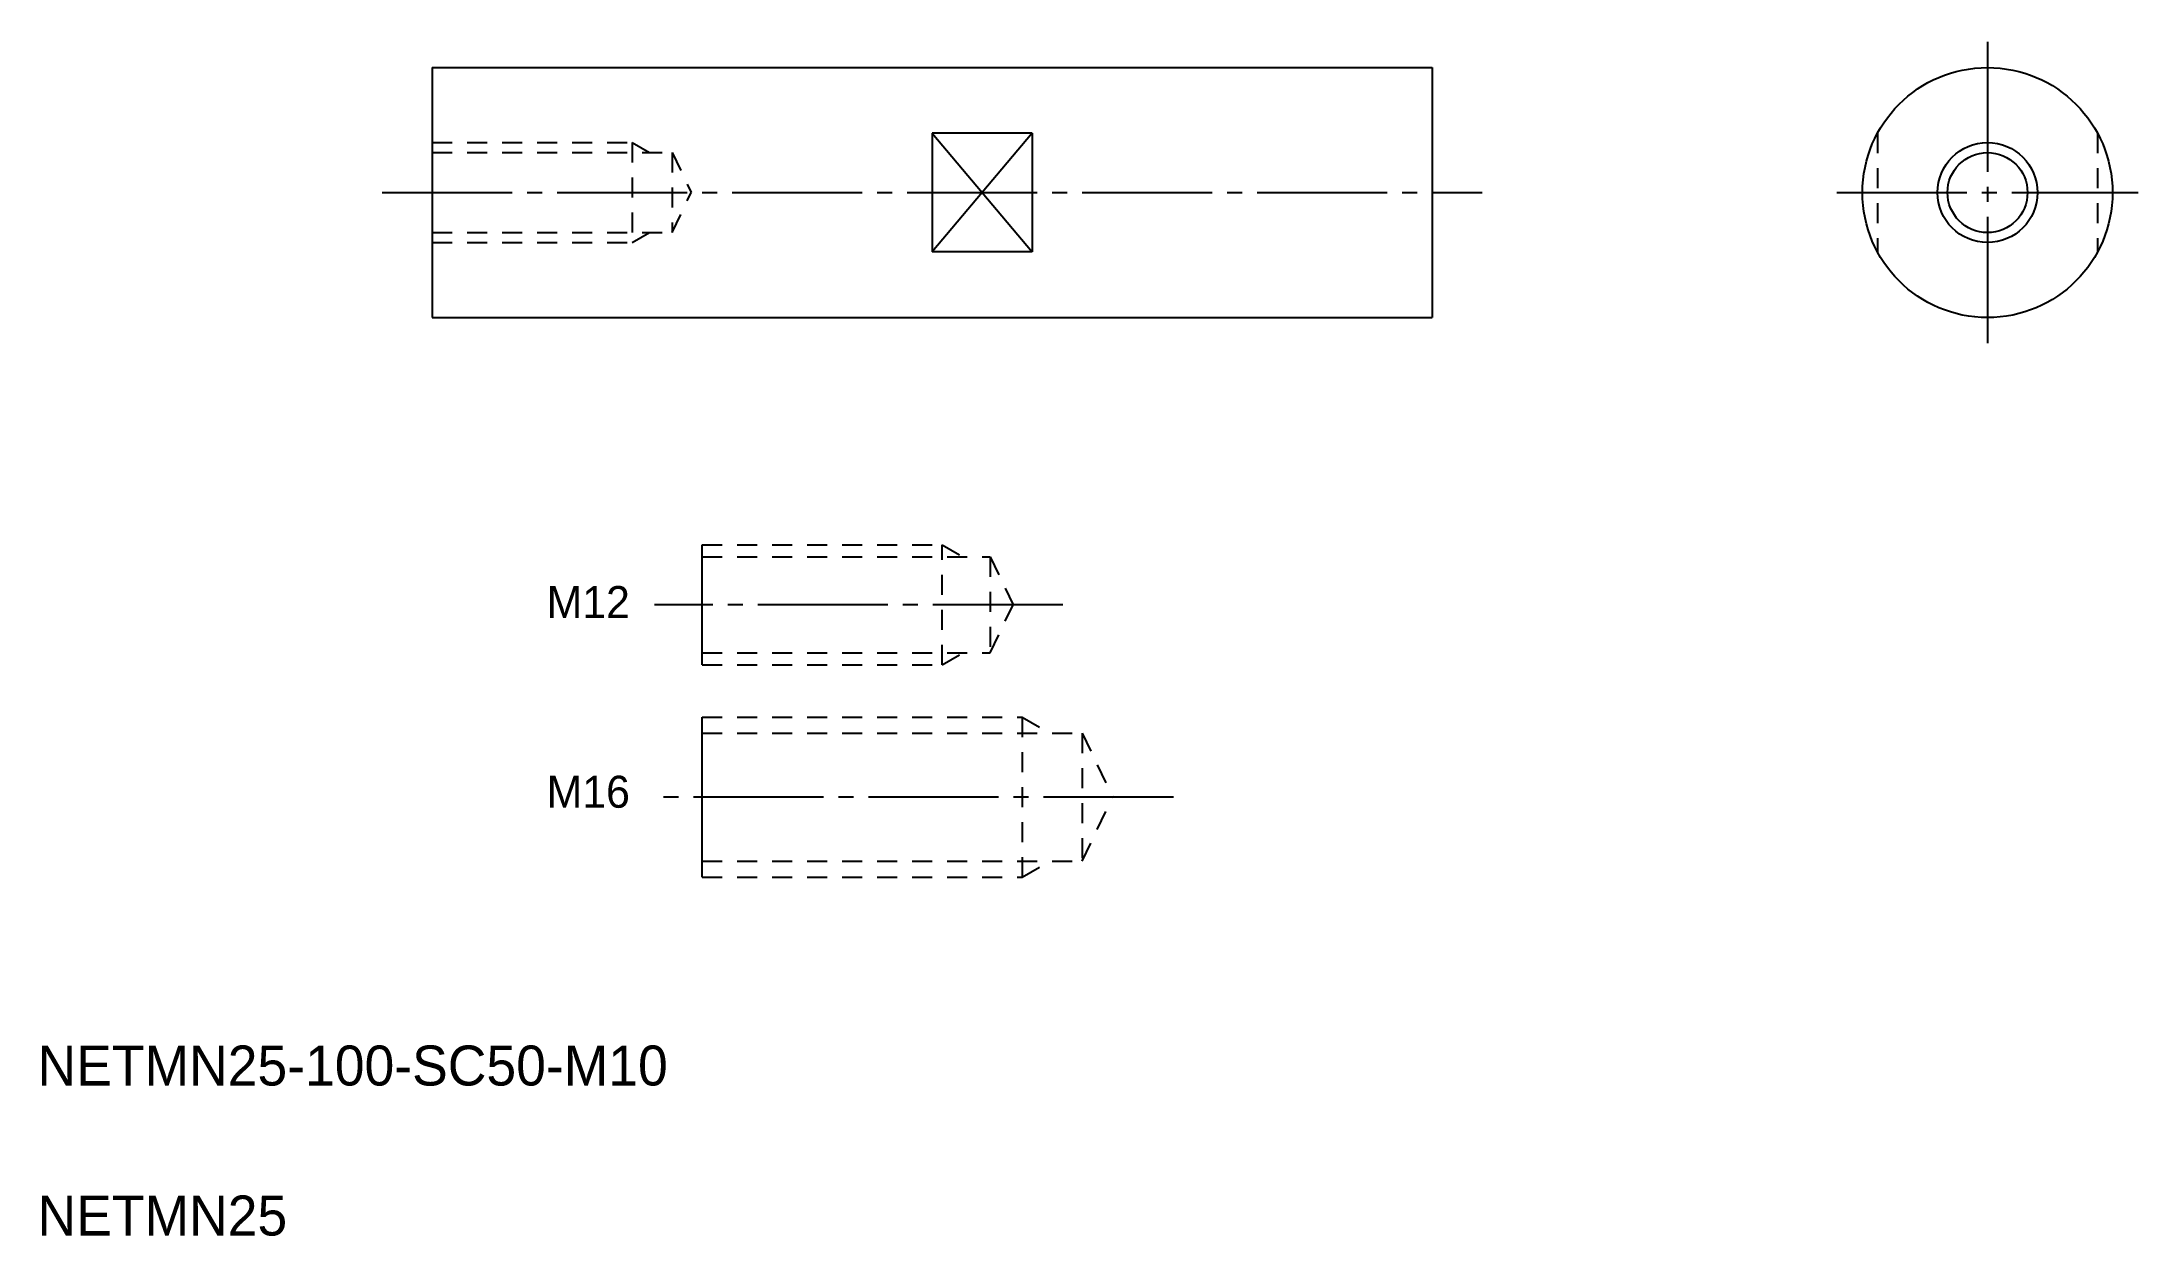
# Model space of a CAD drawing. Extents: x 10 to 220, y 10 to 129.
import ezdxf
from ezdxf.enums import TextEntityAlignment as Align

# ---------------------------------------------------------------- set-up
doc = ezdxf.new("R2010")
doc.units = 0
doc.linetypes.add('CENTER', pattern=[17.5, 13, -1.5, 1.5, -1.5])
doc.linetypes.add('DASHED', pattern=[3.5, 2, -1.5])
doc.layers.get('0').update_dxf_attribs({"linetype": 'CONTINUOUS'})
doc.layers.add('CENTER', color=1, linetype='CENTER')
doc.styles.get("Standard").update_dxf_attribs({"font": 'txt', "height": 3.2})

msp = doc.modelspace()

# ---------------------------------------------------------------- linework, layer by layer
at = {"color": 7, "linetype": 'CONTINUOUS'}
for p, q in [((49.45, 126.8), (149.45, 126.8)), ((49.45, 126.8), (49.45, 101.8)), ((149.45, 126.8), (149.45, 101.8)), ((99.45, 120.24), (99.45, 108.37)), ((109.45, 120.24), (99.45, 120.24)), ((109.45, 120.24), (109.45, 108.37)), ((109.45, 108.37), (99.45, 108.37)), ((49.45, 101.8), (149.45, 101.8))]:
    msp.add_line(p, q, dxfattribs=at)
at = {"color": 3, "linetype": 'CONTINUOUS'}
for p, q in [((109.45, 120.24), (99.45, 108.37)), ((99.45, 120.24), (109.45, 108.37))]:
    msp.add_line(p, q, dxfattribs=at)
at = {"color": 3, "linetype": 'DASHED'}
for p, q in [((193.98, 120.24), (193.98, 108.37)), ((215.98, 120.24), (215.98, 108.37)), ((49.45, 119.3), (69.45, 119.3)), ((49.45, 118.3), (73.45, 118.3)), ((69.45, 119.3), (69.45, 109.3)), ((69.45, 119.3), (71.18, 118.3)), ((73.45, 118.3), (73.45, 110.3)), ((73.45, 118.3), (75.36, 114.3)), ((73.45, 110.3), (75.36, 114.3)), ((49.45, 110.3), (73.45, 110.3)), ((49.45, 109.3), (69.45, 109.3)), ((69.45, 109.3), (71.18, 110.3)), ((76.45, 79.08), (100.45, 79.08)), ((76.45, 77.88), (105.25, 77.88)), ((100.45, 67.08), (100.45, 79.08)), ((100.45, 79.08), (102.53, 77.88)), ((105.25, 77.88), (107.54, 73.08)), ((105.25, 77.88), (105.25, 68.28)), ((105.25, 68.28), (107.54, 73.08)), ((76.45, 68.28), (105.25, 68.28)), ((76.45, 67.08), (100.45, 67.08)), ((100.45, 67.08), (102.53, 68.28)), ((76.45, 61.84), (108.45, 61.84)), ((108.45, 61.84), (108.45, 45.84)), ((108.45, 61.84), (111.22, 60.24)), ((76.45, 60.24), (114.45, 60.24)), ((114.45, 60.24), (114.45, 47.44)), ((114.45, 60.24), (117.5, 53.84)), ((114.45, 47.44), (117.5, 53.84)), ((76.45, 47.44), (114.45, 47.44)), ((108.45, 45.84), (111.22, 47.44)), ((76.45, 45.84), (108.45, 45.84))]:
    msp.add_line(p, q, dxfattribs=at)
for p, q in [((76.45, 67.08), (76.45, 79.08)), ((76.45, 45.84), (76.45, 61.84))]:
    msp.add_line(p, q)
at = {"color": 7, "linetype": 'CONTINUOUS'}
for radius in [12.5, 4]:
    msp.add_circle((204.98, 114.3), radius, dxfattribs=at)
at = {"color": 3, "linetype": 'CONTINUOUS'}
msp.add_circle((204.98, 114.3), 5, dxfattribs=at)
at = {"layer": 'CENTER', "color": 1, "linetype": 'CENTER'}
for p, q in [((204.98, 129.36), (204.98, 99.24)), ((44.45, 114.3), (154.45, 114.3)), ((189.91, 114.3), (220.04, 114.3)), ((112.51, 73.08), (71.68, 73.08)), ((123.6, 53.84), (71.68, 53.84))]:
    msp.add_line(p, q, dxfattribs=at)

# ---------------------------------------------------------------- texts
at = {"color": 7, "linetype": 'CONTINUOUS'}
for s, p in [('M12', (69.23, 73.35)), ('M16', (69.23, 54.38))]:
    msp.add_text(s, height=3.2, dxfattribs=at).set_placement(p, align=Align.MIDDLE_RIGHT)
for s, p in [('NETMN25-100-SC50-M10', (10, 25)), ('NETMN25', (10, 10))]:
    msp.add_text(s, height=4, dxfattribs=at).set_placement(p)

doc.saveas('drawing.dxf')
